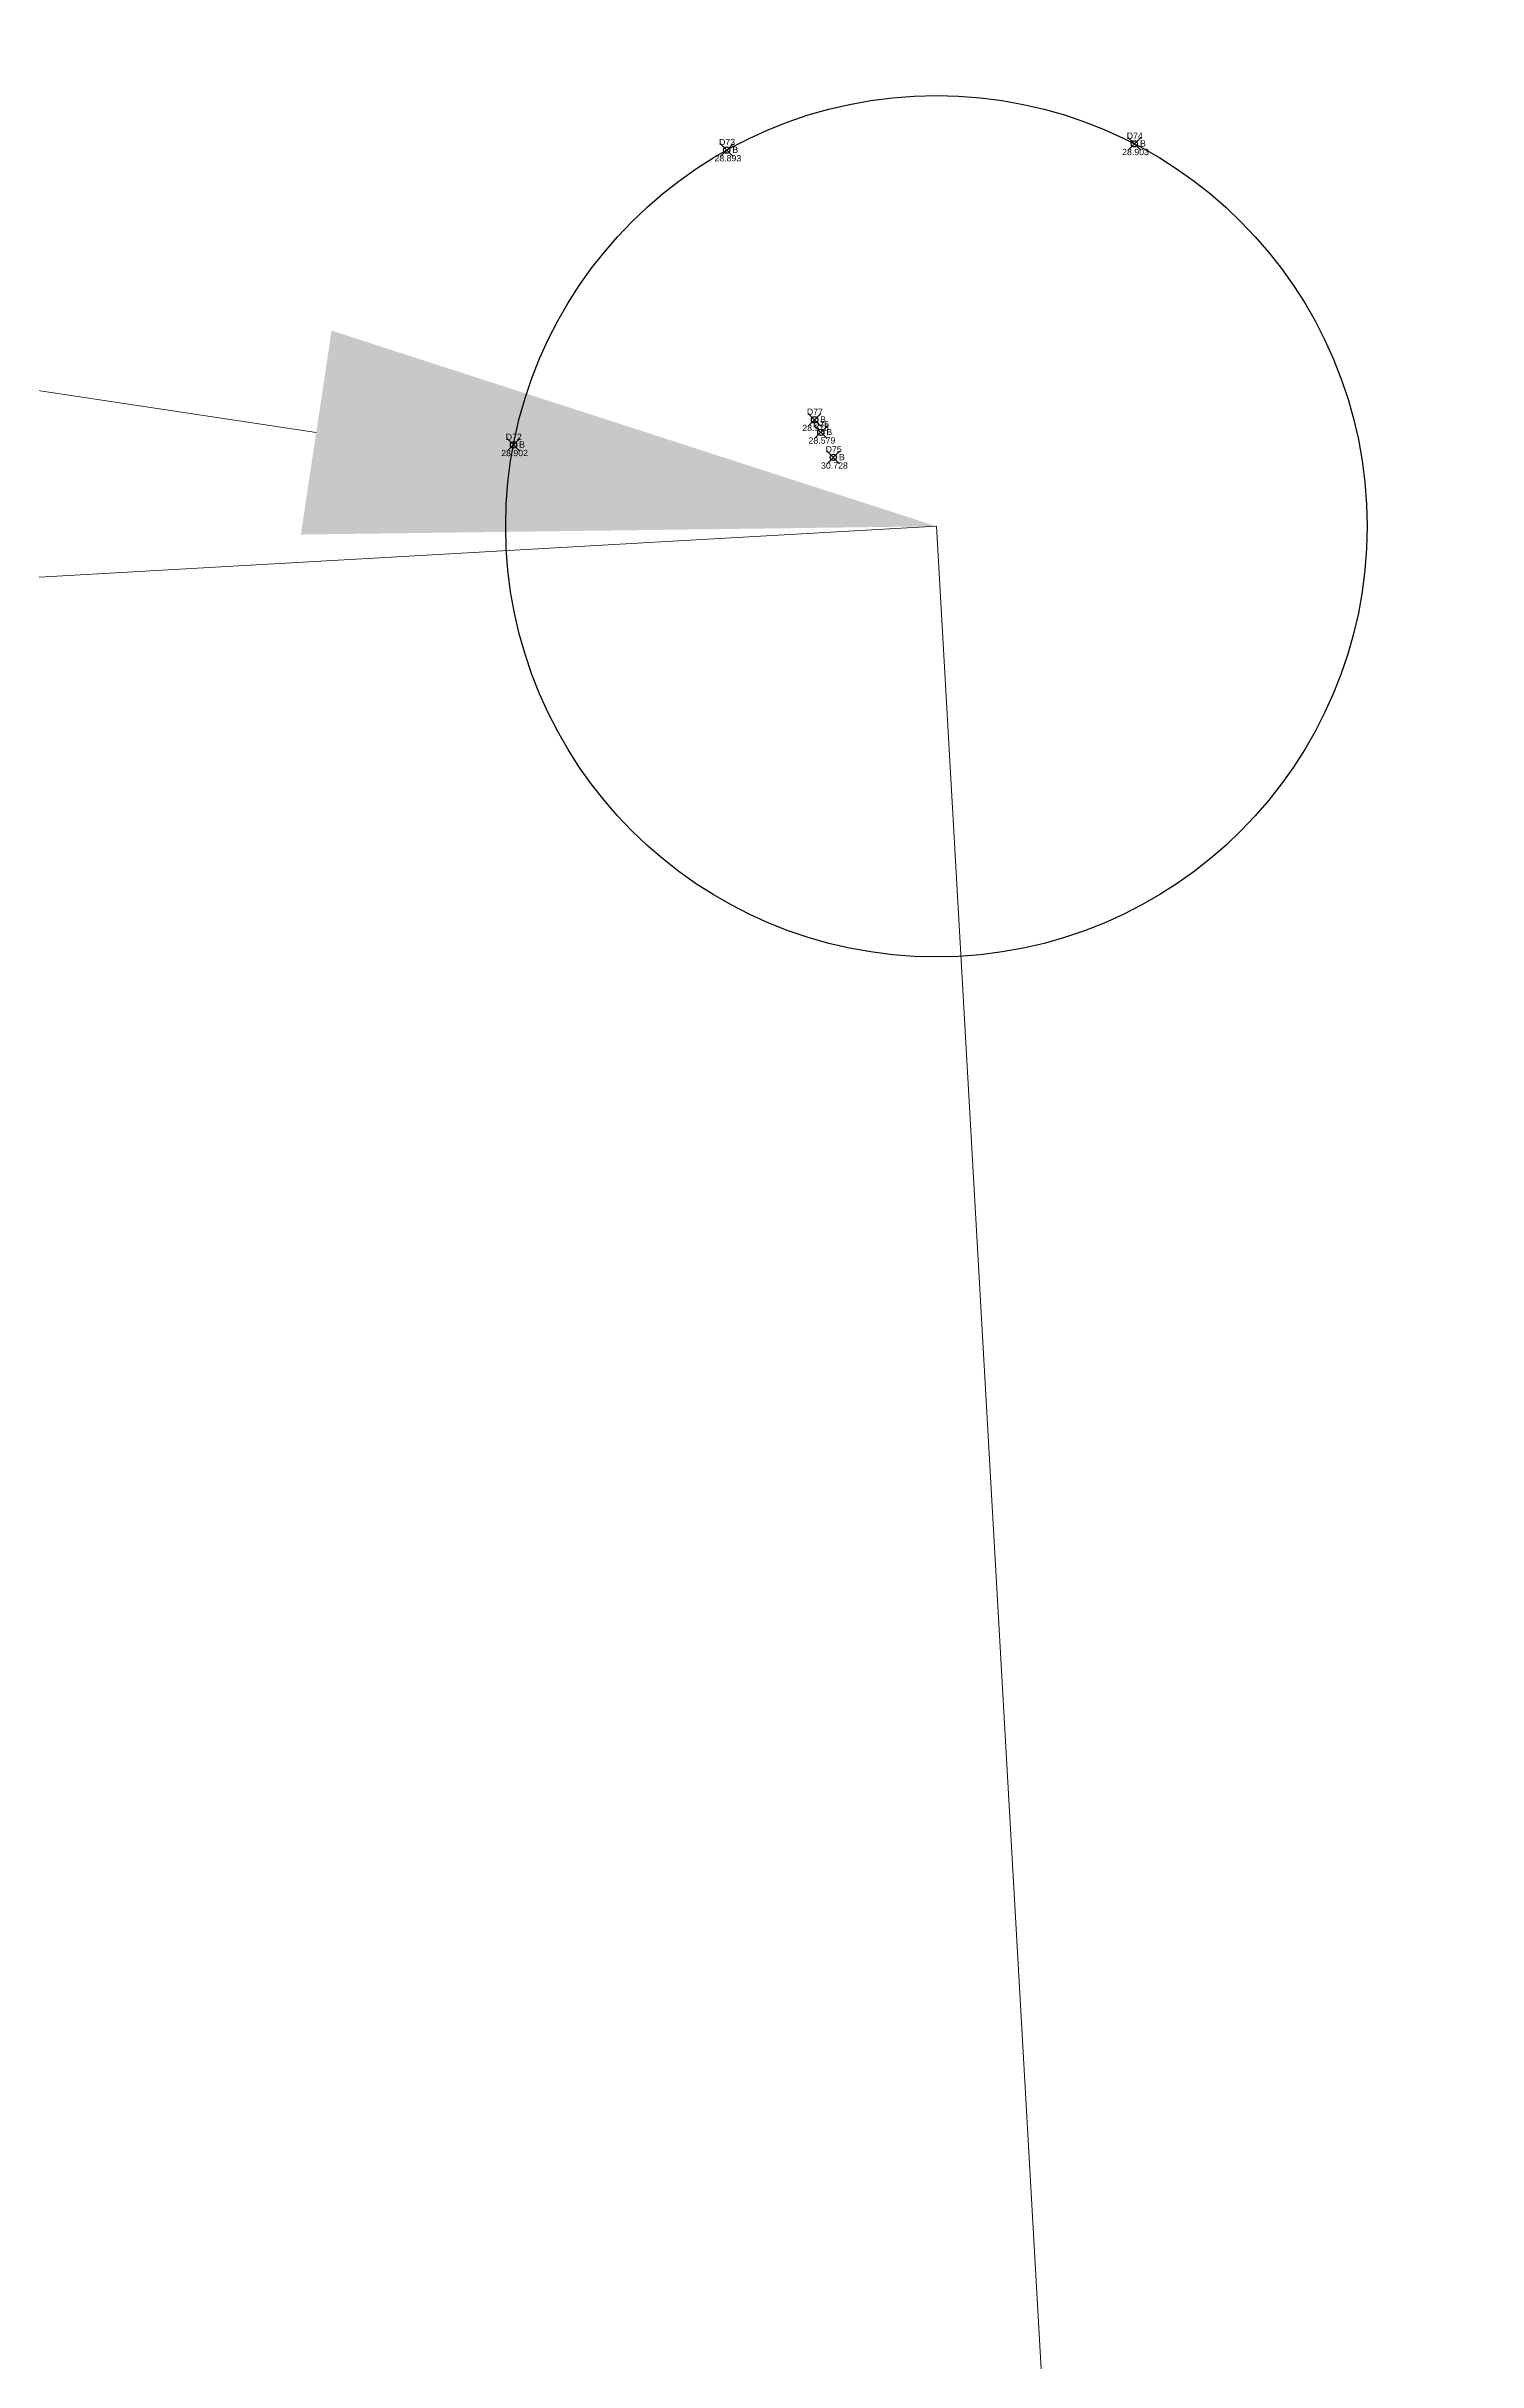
# Model space of a CAD drawing. Header units: millimetres. Extents: x 107713.5 to 107732.8, y 110818.3 to 110848.6.
# Drawn here: x 107717.2375 to 107717.4657, y 110825.6603 to 110826.0296 of the extents above; entities that cross this region are included whole.
import ezdxf
from ezdxf import colors
from ezdxf.entities.mleader import LeaderData, LeaderLine
from ezdxf.math import Vec2, Vec3

# ---------------------------------------------------------------- set-up
doc = ezdxf.new("R2010")
doc.units = ezdxf.units.MM
doc.header["$PDMODE"] = 35
doc.header["$PDSIZE"] = 0.001
doc.layers.get('Defpoints').update_dxf_attribs({"color": 253})
for name, color, linetype in [('h', 7, 'Continuous'), ('K2', 7, 'Continuous'), ('no', 7, 'Continuous'), ('pnt', 7, 'Continuous')]:
    doc.layers.add(name, color=color, linetype=linetype)
doc.styles.add('ISOCPEUR', font='isocpeur.ttf', dxfattribs={"width": 0.8})
doc.styles.get("Standard").update_dxf_attribs({"font": 'arial.ttf'})
doc.dimstyles.new('ISO-25', dxfattribs={"dimtxt": 0.25, "dimasz": 0.15, "dimexe": 0.1, "dimexo": 0, "dimgap": 0.05, "dimtad": 1, "dimdec": 0, "dimlfac": 1000, "dimtxsty": 'ISOCPEUR', "dimblk": 'OBLIQUE', "dimcen": 0.1, "dimdle": 0.1, "dimadec": 0, "dimazin": 0, "dimtfac": 1, "dimtdec": 0, "dimtmove": 0, "dimatfit": 3, "dimfxl": 1, "dimlwd": 9, "dimlwe": 9, "dimarcsym": 0})

# ---------------------------------------------------------------- blocks, each defined once
blk = doc.blocks.new('_Oblique')
at = {"color": 0, "linetype": 'ByBlock', "lineweight": -2}
blk.add_line((-0.5, -0.5), (0.5, 0.5), dxfattribs=at)
blk = doc.blocks.new('*D999')
at = {"color": 0, "lineweight": 9, "transparency": 16777216}
for p, q in [((107716.65752, 110826.01215), (107716.70016, 110825.26192)), ((107717.37943, 110825.95302), (107716.56336, 110825.90663)), ((107717.41072, 110825.40247), (107716.59465, 110825.35609))]:
    blk.add_line(p, q, dxfattribs=at)
at = {"layer": 'Defpoints', "color": 0, "transparency": 16777216}
for p in [(107717.37943, 110825.95302, 28.903), (107717.41072, 110825.40247), (107716.69449, 110825.36176)]:
    blk.add_point(p, dxfattribs=at)
at = {"color": 0, "lineweight": 9, "transparency": 16777216, "xscale": 0.15, "yscale": 0.15, "zscale": 0.15}
for p, rotation in [((107716.66319, 110825.91231), 93.25304973826586), ((107716.69449, 110825.36176), 273.2530497382659)]:
    blk.add_blockref('_Oblique', p, dxfattribs=dict(at, rotation=rotation))
at = {"color": 0, "transparency": 16777216, "insert": (107716.85356, 110825.64697), "char_height": 0.25, "attachment_point": 5, "rotation": 273.253, "style": 'ISOCPEUR'}
blk.add_mtext('551', dxfattribs=at)
blk = doc.blocks.new('*D1000')
at = {"color": 0, "lineweight": 9, "transparency": 16777216}
for p, q in [((107717.81528, 110825.98282), (107717.87622, 110824.91057)), ((107717.37943, 110825.95302), (107717.44009, 110824.88579)), ((107717.97038, 110825.01609), (107717.43441, 110824.98562)), ((107717.43441, 110824.98562), (107716.78546, 110824.94874))]:
    blk.add_line(p, q, dxfattribs=at)
at = {"layer": 'Defpoints', "color": 0, "transparency": 16777216}
for p in [(107717.81528, 110825.98282), (107717.37943, 110825.95302), (107717.43441, 110824.98562)]:
    blk.add_point(p, dxfattribs=at)
at = {"color": 0, "lineweight": 9, "transparency": 16777216, "xscale": 0.15, "yscale": 0.15, "zscale": 0.15}
for p, rotation in [((107717.87054, 110825.01041), 3.253049738265875), ((107717.43441, 110824.98562), 183.2530497382658)]:
    blk.add_blockref('_Oblique', p, dxfattribs=dict(at, rotation=rotation))
at = {"color": 0, "transparency": 16777216, "insert": (107717.02513, 110825.13764), "char_height": 0.25, "attachment_point": 5, "rotation": 3.253, "style": 'ISOCPEUR'}
blk.add_mtext('437', dxfattribs=at)

msp = doc.modelspace()

# ---------------------------------------------------------------- linework, layer by layer
at = {"color": 5, "lineweight": 30}
msp.add_circle((107717.37943, 110825.95302, 28.903), 0.06867, dxfattribs=at)
at = {"layer": 'pnt'}
for p in [(107717.346, 110826.013, 28.893), (107717.411, 110826.014, 28.903), (107717.36, 110825.97, 28.578), (107717.361, 110825.968, 28.579), (107717.312, 110825.966, 28.902), (107717.363, 110825.964, 30.728)]:
    msp.add_point(p, dxfattribs=at)

# ---------------------------------------------------------------- texts
at = {"layer": 'h'}
for s, p in [('28.893', (107717.34404, 110826.0112, 28.893)), ('28.903', (107717.40904, 110826.0122, 28.903)), ('28.578', (107717.35804, 110825.9682, 28.578)), ('28.579', (107717.35904, 110825.9662, 28.579)), ('28.902', (107717.31004, 110825.9642, 28.902)), ('30.728', (107717.36104, 110825.9622, 30.728))]:
    msp.add_text(s, height=0.001, dxfattribs=at).set_placement(p)
at = {"layer": 'K2', "color": 6}
for p in [(107717.34689, 110826.01255, 28.893), (107717.41189, 110826.01355, 28.903), (107717.36089, 110825.96955, 28.578), (107717.36189, 110825.96755, 28.579), (107717.31289, 110825.96555, 28.902), (107717.36389, 110825.96355, 30.728)]:
    msp.add_text('B', height=0.001, dxfattribs=at).set_placement(p)
at = {"layer": 'no', "color": 3}
for s, p in [('D74', (107717.40977, 110826.01479, 28.903)), ('D73', (107717.34477, 110826.01379, 28.893)), ('D77', (107717.35877, 110825.97079, 28.578)), ('D72', (107717.31077, 110825.96679, 28.902)), ('D76', (107717.35977, 110825.96879, 28.579)), ('D75', (107717.36177, 110825.96479, 30.728))]:
    msp.add_text(s, height=0.001, dxfattribs=at).set_placement(p)

# ---------------------------------------------------------------- dimensions: what is measured, and where the dimension line sits
at = {"color": 5}
for base, p1, p2, angle, picture, middle in [((107716.69449, 110825.36176), (107717.37943, 110825.95302, 28.903), (107717.41072, 110825.40247), 273.253, '*D999', (107716.85356, 110825.64697)), ((107717.43441, 110824.98562), (107717.81528, 110825.98282), (107717.37943, 110825.95302), 3.253, '*D1000', (107717.02513, 110825.13764))]:
    dim = msp.add_linear_dim(base=base, p1=p1, p2=p2, angle=angle, dimstyle='ISO-25', dxfattribs=at)
    dim.commit()
    dim.dimension.update_dxf_attribs({"geometry": picture, "text_midpoint": middle})

# ---------------------------------------------------------------- leaders
ml = msp.add_multileader_mtext('Standard', dxfattribs=at)
ml.set_content('30.728\\P28.579', color=5, style='ISOCPEUR')
ml.set_leader_properties(lineweight=9)
ml.build(insert=Vec2(0, 0))
ml.multileader.update_dxf_attribs({"has_dogleg": 0, "text_right_attachment_type": 6, "arrow_head_size": 0.1})
ctx = ml.context
ctx.base_point, ctx.char_height, ctx.arrow_head_size, ctx.landing_gap_size, ctx.plane_origin, ctx.plane_x_axis, ctx.plane_y_axis = Vec3(107715.56939, 110827.03483, 28.903), 0.25, 0.1, 0.03, Vec3(107717.37943, 110825.95302, 28.903), Vec3(0.056746, -0.998389), Vec3(0.998389, 0.056746)
ctx.right_attachment, ctx.text_align_type = 6, 2
notes = []
notes.append((ctx, [(0, (1, 1, 0), (107715.8929, 110818.25904, 28.903), (-0.056746, 0.998389), 8, [(0, [(107717.37943, 110825.95302, 28.903)], 0, [])])]))
ctx.mtext.insert, ctx.mtext.text_direction, ctx.mtext.alignment, ctx.mtext.flow_direction = Vec3(107715.73675, 110826.29313, 28.903), Vec3(0.056746, -0.998389), 3, 5
for ctx, leaders in notes:
    for number, flags, end, landing, length, lines in leaders:
        leader = LeaderData()
        leader.index, (leader.has_last_leader_line, leader.has_dogleg_vector, leader.attachment_direction) = number, flags
        leader.last_leader_point, leader.dogleg_vector, leader.dogleg_length = Vec3(end), Vec3(landing), length
        for number, points, colour, breaks in lines:
            line = LeaderLine()
            line.index, line.vertices, line.color, line.breaks = number, Vec3.list(points), colors.encode_raw_color(colour), breaks
            leader.lines.append(line)
        ctx.leaders.append(leader)

doc.saveas('drawing.dxf')
